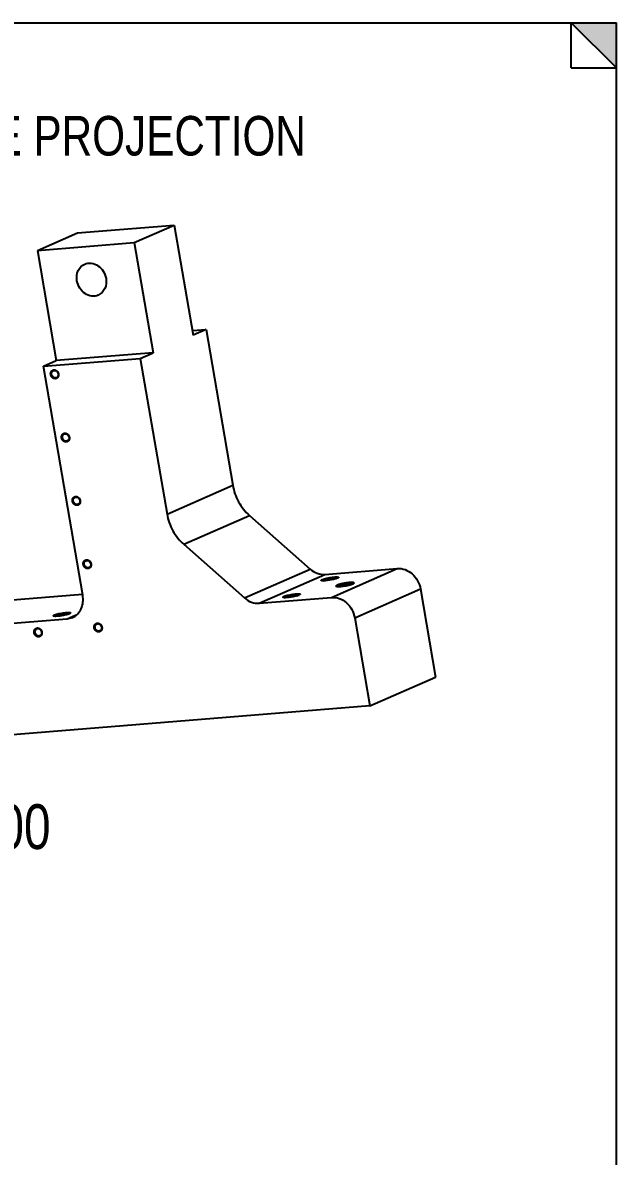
# Model space of a CAD drawing. Header units: inches. Extents: x 0.1 to 16.4, y 0 to 11.6.
# Drawn here: x 14.347 to 16.417, y 7.624 to 11.575 of the extents above; entities that cross this region are included whole.
import ezdxf

# ---------------------------------------------------------------- set-up
doc = ezdxf.new("R2010")
doc.units = ezdxf.units.IN
doc.header["$LTSCALE"] = 0.909449
doc.header["$MEASUREMENT"] = 0
doc.linetypes.add('HIDDEN', pattern=[0.2, 0.1, -0.1])
doc.layers.get('0').update_dxf_attribs({"linetype": 'CONTINUOUS'})
doc.layers.add('DEFAULT_2', color=8, linetype='HIDDEN')
doc.styles.get("Standard").update_dxf_attribs({"font": 'txt', "width": 0.8})

msp = doc.modelspace()

# ---------------------------------------------------------------- hatches: boundary and pattern name
at = {"linetype": 'CONTINUOUS'}
h = msp.add_hatch(color=2, dxfattribs=at)
edge = h.paths.add_edge_path()
edge.add_line((16.4173, 11.4173), (16.4173, 11.5748))
edge.add_line((16.2598, 11.5748), (16.4173, 11.4173))
edge.add_line((16.2598, 11.5748), (16.4173, 11.5748))

# ---------------------------------------------------------------- linework, layer by layer
at = {"color": 7, "linetype": 'CONTINUOUS'}
for p, q in [((0.4331, 11.5748), (16.2598, 11.5748)), ((16.2598, 11.5748), (16.4173, 11.5748)), ((16.2598, 11.5748), (16.4173, 11.4173)), ((16.2598, 11.4173), (16.2598, 11.5748)), ((16.4173, 11.4173), (16.4173, 11.5748)), ((16.2598, 11.4173), (16.4173, 11.4173)), ((16.4173, 0.4331), (16.4173, 11.4173)), ((14.5377, 10.8421), (14.8755, 10.8695)), ((14.736, 10.8083), (14.8755, 10.8695)), ((14.8755, 10.8695), (14.9414, 10.4858)), ((14.3982, 10.7809), (14.5377, 10.8421)), ((14.3982, 10.7809), (14.736, 10.8083)), ((14.736, 10.8083), (14.8019, 10.4246)), ((14.3982, 10.7809), (14.4641, 10.3972)), ((14.9387, 10.5017), (14.9863, 10.5055)), ((14.9863, 10.5055), (14.9414, 10.4858)), ((14.9863, 10.5055), (15.0796, 9.9629)), ((14.4192, 10.3775), (14.757, 10.4049)), ((14.4192, 10.3775), (14.4641, 10.3972)), ((14.8019, 10.4246), (14.4641, 10.3972)), ((14.757, 10.4049), (14.8019, 10.4246)), ((14.757, 10.4049), (14.8502, 9.8622)), ((14.5563, 9.5794), (14.4192, 10.3775)), ((14.8502, 9.8622), (15.0796, 9.9629)), ((14.9085, 9.7569), (15.1378, 9.8576)), ((15.1378, 9.8576), (15.3495, 9.6708)), ((14.9085, 9.7569), (15.1201, 9.5702)), ((15.1201, 9.5702), (15.3495, 9.6708)), ((15.1718, 9.5516), (15.4011, 9.6522)), ((15.4011, 9.6522), (15.6535, 9.6727)), ((15.4242, 9.572), (15.6535, 9.6727)), ((15.394, 9.6297), (15.3961, 9.6308)), ((15.4034, 9.63), (15.3961, 9.6297)), ((15.4442, 9.6385), (15.4386, 9.6365)), ((15.4415, 9.6385), (15.4434, 9.6382)), ((15.446, 9.6099), (15.4483, 9.6111)), ((15.492, 9.6192), (15.4967, 9.6189)), ((15.4983, 9.6191), (15.4923, 9.6169)), ((15.4967, 9.6189), (15.4975, 9.6187)), ((15.5021, 9.6215), (15.5017, 9.621)), ((15.5049, 9.5008), (15.7343, 9.6014)), ((15.7343, 9.6014), (15.787, 9.2945)), ((13.8866, 9.5293), (14.5556, 9.5836)), ((15.1718, 9.5516), (15.4242, 9.572)), ((15.2602, 9.571), (15.2623, 9.5721)), ((15.2697, 9.5713), (15.2623, 9.571)), ((15.3105, 9.5798), (15.3048, 9.5778)), ((15.3077, 9.5798), (15.3096, 9.5795)), ((13.6573, 9.4286), (14.5019, 9.4972)), ((14.4595, 9.506), (14.4617, 9.5071)), ((14.469, 9.5063), (14.4616, 9.506)), ((14.5019, 9.4972), (14.5333, 9.511)), ((14.5019, 9.4972), (14.5204, 9.5018)), ((14.5098, 9.5148), (14.5041, 9.5128)), ((14.507, 9.5148), (14.5089, 9.5145)), ((15.5049, 9.5008), (15.5577, 9.1938)), ((15.5577, 9.1938), (15.787, 9.2945)), ((15.5577, 9.1938), (13.3178, 9.012))]:
    msp.add_line(p, q, dxfattribs=at)
for centre, radius, start, end in [((14.4577, 10.3534), 0.00961, 113.6592, 118.9772), ((14.4535, 10.3475), 0.0182, 11.4865, 28.8782), ((14.4544, 10.3477), 0.0172, 9.7505, 11.4089), ((14.4956, 10.1328), 0.00961, 113.6592, 118.9772), ((14.4914, 10.1268), 0.0182, 11.4865, 28.8782), ((14.4923, 10.1271), 0.0172, 9.7505, 11.4089), ((14.5335, 9.9122), 0.00961, 113.6592, 118.9772), ((14.5293, 9.9062), 0.0182, 11.4865, 28.8782), ((14.5302, 9.9064), 0.0172, 9.7505, 11.4089), ((14.5714, 9.6915), 0.00961, 113.6592, 118.9772), ((14.5672, 9.6856), 0.0182, 11.4865, 28.8782), ((14.5681, 9.6858), 0.0172, 9.7505, 11.4089), ((15.432, 9.667), 0.031, 293.2842, 293.691), ((15.2982, 9.6083), 0.031, 293.2842, 293.691), ((14.4975, 9.5433), 0.031, 293.2842, 293.691), ((14.3998, 9.4539), 0.00961, 113.6592, 118.9772), ((14.3957, 9.448), 0.0182, 11.4865, 28.8782), ((14.3966, 9.4482), 0.0172, 9.7505, 11.4089), ((14.6093, 9.4709), 0.00961, 113.6592, 118.9772), ((14.6051, 9.465), 0.0182, 11.4865, 28.8782), ((14.606, 9.4652), 0.0172, 9.7505, 11.4089)]:
    msp.add_arc(centre, radius, start, end, dxfattribs=at)
for points, knots in [([(14.5362, 10.6754), (14.5342, 10.687), (14.5361, 10.7112), (14.5533, 10.7292), (14.5631, 10.7335)], [0, 0, 0, 0, 0.524464, 1, 1, 1, 1]), ([(14.5631, 10.7335), (14.5702, 10.7367), (14.587, 10.7389), (14.6109, 10.7292), (14.6294, 10.7097), (14.636, 10.6925), (14.6375, 10.6836)], [0, 0, 0, 0, 0.228617, 0.472408, 0.733212, 1, 1, 1, 1]), ([(14.6106, 10.6254), (14.6035, 10.6223), (14.5867, 10.62), (14.5628, 10.6298), (14.5444, 10.6492), (14.5377, 10.6664), (14.5362, 10.6754)], [0, 0, 0, 0, 0.228617, 0.472408, 0.733212, 1, 1, 1, 1]), ([(14.6375, 10.6836), (14.6396, 10.6719), (14.6377, 10.6478), (14.6204, 10.6297), (14.6106, 10.6254)], [0, 0, 0, 0, 0.524464, 1, 1, 1, 1]), ([(14.4451, 10.3485), (14.4444, 10.3521), (14.4454, 10.3599), (14.4523, 10.3642), (14.4557, 10.3645)], [0, 0, 0, 0, 0.526019, 1, 1, 1, 1]), ([(14.4477, 10.3541), (14.4479, 10.3549), (14.4487, 10.358), (14.451, 10.3607), (14.453, 10.3618)], [0, 0, 0, 0, 0.264899, 1, 1, 1, 1]), ([(14.457, 10.363), (14.4593, 10.3632), (14.4643, 10.3618), (14.4677, 10.358), (14.4689, 10.3558)], [0, 0, 0, 0, 0.478152, 1, 1, 1, 1]), ([(14.4694, 10.3397), (14.468, 10.3376), (14.4636, 10.3341), (14.4521, 10.3347), (14.446, 10.3429), (14.4451, 10.3485)], [0, 0, 0, 0, 0.236458, 0.477314, 1, 1, 1, 1]), ([(14.4614, 10.3369), (14.4591, 10.3367), (14.4541, 10.3381), (14.4507, 10.3419), (14.4494, 10.3441)], [0, 0, 0, 0, 0.478152, 1, 1, 1, 1]), ([(14.483, 10.1278), (14.4823, 10.1315), (14.4833, 10.1393), (14.4902, 10.1436), (14.4936, 10.1439)], [0, 0, 0, 0, 0.526019, 1, 1, 1, 1]), ([(14.5073, 10.1191), (14.5059, 10.117), (14.5015, 10.1135), (14.49, 10.114), (14.4839, 10.1223), (14.483, 10.1278)], [0, 0, 0, 0, 0.236458, 0.477314, 1, 1, 1, 1]), ([(14.4856, 10.1334), (14.4858, 10.1343), (14.4866, 10.1373), (14.4889, 10.14), (14.4909, 10.1412)], [0, 0, 0, 0, 0.264899, 1, 1, 1, 1]), ([(14.4993, 10.1163), (14.497, 10.1161), (14.492, 10.1175), (14.4886, 10.1212), (14.4873, 10.1235)], [0, 0, 0, 0, 0.478152, 1, 1, 1, 1]), ([(14.4949, 10.1424), (14.4972, 10.1426), (14.5022, 10.1412), (14.5056, 10.1374), (14.5068, 10.1352)], [0, 0, 0, 0, 0.478152, 1, 1, 1, 1]), ([(15.0796, 9.9629), (15.083, 9.9427), (15.0968, 9.9035), (15.1226, 9.8709), (15.1378, 9.8576)], [0, 0, 0, 0, 0.502917, 1, 1, 1, 1]), ([(14.5209, 9.9072), (14.5202, 9.9109), (14.5212, 9.9187), (14.5282, 9.923), (14.5315, 9.9232)], [0, 0, 0, 0, 0.526019, 1, 1, 1, 1]), ([(14.5235, 9.9128), (14.5237, 9.9137), (14.5245, 9.9167), (14.5268, 9.9194), (14.5288, 9.9206)], [0, 0, 0, 0, 0.264899, 1, 1, 1, 1]), ([(14.5328, 9.9217), (14.5351, 9.9219), (14.5401, 9.9206), (14.5435, 9.9168), (14.5448, 9.9146)], [0, 0, 0, 0, 0.478152, 1, 1, 1, 1]), ([(14.5452, 9.8985), (14.5438, 9.8963), (14.5394, 9.8929), (14.5279, 9.8934), (14.5218, 9.9017), (14.5209, 9.9072)], [0, 0, 0, 0, 0.236458, 0.477314, 1, 1, 1, 1]), ([(14.5372, 9.8957), (14.5349, 9.8955), (14.5299, 9.8968), (14.5265, 9.9006), (14.5252, 9.9028)], [0, 0, 0, 0, 0.478152, 1, 1, 1, 1]), ([(14.8502, 9.8622), (14.8537, 9.8421), (14.8675, 9.8029), (14.8933, 9.7703), (14.9085, 9.7569)], [0, 0, 0, 0, 0.502917, 1, 1, 1, 1]), ([(14.5588, 9.6866), (14.5581, 9.6902), (14.5591, 9.6981), (14.5661, 9.7024), (14.5694, 9.7026)], [0, 0, 0, 0, 0.526019, 1, 1, 1, 1]), ([(14.5831, 9.6778), (14.5817, 9.6757), (14.5773, 9.6722), (14.5658, 9.6728), (14.5597, 9.6811), (14.5588, 9.6866)], [0, 0, 0, 0, 0.236458, 0.477314, 1, 1, 1, 1]), ([(14.5614, 9.6922), (14.5616, 9.693), (14.5624, 9.6961), (14.5647, 9.6988), (14.5667, 9.6999)], [0, 0, 0, 0, 0.264899, 1, 1, 1, 1]), ([(14.5751, 9.675), (14.5728, 9.6748), (14.5678, 9.6762), (14.5644, 9.68), (14.5631, 9.6822)], [0, 0, 0, 0, 0.478152, 1, 1, 1, 1]), ([(14.5707, 9.7011), (14.573, 9.7013), (14.578, 9.6999), (14.5814, 9.6962), (14.5827, 9.6939)], [0, 0, 0, 0, 0.478152, 1, 1, 1, 1]), ([(15.3495, 9.6708), (15.3567, 9.6644), (15.373, 9.6543), (15.3921, 9.6515), (15.4011, 9.6522)], [0, 0, 0, 0, 0.515804, 1, 1, 1, 1]), ([(15.3921, 9.6344), (15.397, 9.6365), (15.4056, 9.6387), (15.4175, 9.6411), (15.4273, 9.6425), (15.435, 9.6432), (15.4404, 9.6434), (15.4434, 9.6433), (15.4458, 9.643), (15.4474, 9.6426), (15.4485, 9.6419), (15.4483, 9.6412), (15.4481, 9.6409)], [0, 0, 0, 0, 0.274347, 0.450484, 0.626508, 0.782296, 0.846984, 0.900393, 0.941274, 0.969081, 0.985449, 1, 1, 1, 1]), ([(15.4481, 9.6409), (15.4479, 9.6407), (15.4469, 9.6397), (15.4455, 9.6391), (15.4444, 9.6386)], [0, 0, 0, 0, 0.168181, 1, 1, 1, 1]), ([(15.6535, 9.6727), (15.6625, 9.6734), (15.6817, 9.6705), (15.7153, 9.6499), (15.7309, 9.6212), (15.7343, 9.6014)], [0, 0, 0, 0, 0.233467, 0.482116, 1, 1, 1, 1]), ([(15.3886, 9.6307), (15.3884, 9.6309), (15.3879, 9.6315), (15.3887, 9.6326), (15.3901, 9.6334), (15.3913, 9.634), (15.3921, 9.6344)], [0, 0, 0, 0, 0.145296, 0.30947, 0.589796, 1, 1, 1, 1]), ([(15.3909, 9.63), (15.3906, 9.63), (15.3899, 9.6302), (15.3891, 9.6304), (15.3886, 9.6307)], [0, 0, 0, 0, 0.314152, 1, 1, 1, 1]), ([(15.3961, 9.6297), (15.3956, 9.6297), (15.3938, 9.6297), (15.3921, 9.6298), (15.3909, 9.63)], [0, 0, 0, 0, 0.292989, 1, 1, 1, 1]), ([(15.3961, 9.6308), (15.3992, 9.6321), (15.4067, 9.6343), (15.4186, 9.6368), (15.4306, 9.6383), (15.4383, 9.6388), (15.4415, 9.6385)], [0, 0, 0, 0, 0.216018, 0.504684, 0.790841, 1, 1, 1, 1]), ([(15.4386, 9.6365), (15.436, 9.6357), (15.4244, 9.6327), (15.4126, 9.6307), (15.4034, 9.63)], [0, 0, 0, 0, 0.227218, 1, 1, 1, 1]), ([(15.4407, 9.6109), (15.4405, 9.6111), (15.44, 9.6118), (15.4406, 9.6125), (15.4409, 9.6127)], [0, 0, 0, 0, 0.445922, 1, 1, 1, 1]), ([(15.443, 9.6102), (15.4428, 9.6102), (15.442, 9.6104), (15.4412, 9.6106), (15.4407, 9.6109)], [0, 0, 0, 0, 0.314134, 1, 1, 1, 1]), ([(15.4409, 9.6127), (15.441, 9.6129), (15.4421, 9.6137), (15.4433, 9.6143), (15.4443, 9.6147)], [0, 0, 0, 0, 0.188429, 1, 1, 1, 1]), ([(15.4484, 9.6098), (15.4479, 9.6098), (15.4461, 9.6098), (15.4443, 9.61), (15.443, 9.6102)], [0, 0, 0, 0, 0.292999, 1, 1, 1, 1]), ([(15.4443, 9.6147), (15.4517, 9.6179), (15.4685, 9.6214), (15.4853, 9.6239), (15.4942, 9.6239)], [0, 0, 0, 0, 0.478171, 1, 1, 1, 1]), ([(15.4483, 9.6111), (15.4548, 9.614), (15.4695, 9.617), (15.4842, 9.6192), (15.492, 9.6192)], [0, 0, 0, 0, 0.47817, 1, 1, 1, 1]), ([(15.4923, 9.6169), (15.485, 9.6146), (15.4704, 9.6117), (15.4556, 9.6098), (15.4484, 9.6098)], [0, 0, 0, 0, 0.513964, 1, 1, 1, 1]), ([(15.4942, 9.6239), (15.4947, 9.6239), (15.4965, 9.6239), (15.4983, 9.6238), (15.4995, 9.6236)], [0, 0, 0, 0, 0.292999, 1, 1, 1, 1]), ([(15.5017, 9.621), (15.5015, 9.6209), (15.5005, 9.6201), (15.4993, 9.6195), (15.4983, 9.6191)], [0, 0, 0, 0, 0.188429, 1, 1, 1, 1]), ([(15.4995, 9.6236), (15.5004, 9.6235), (15.502, 9.6235), (15.5024, 9.6218), (15.5021, 9.6215)], [0, 0, 0, 0, 0.665714, 1, 1, 1, 1]), ([(14.5204, 9.5018), (14.5269, 9.5047), (14.5392, 9.5132), (14.5566, 9.5388), (14.559, 9.5638), (14.5563, 9.5794)], [0, 0, 0, 0, 0.235623, 0.479701, 1, 1, 1, 1]), ([(15.1201, 9.5702), (15.1274, 9.5638), (15.1437, 9.5537), (15.1628, 9.5508), (15.1718, 9.5516)], [0, 0, 0, 0, 0.515804, 1, 1, 1, 1]), ([(15.2549, 9.572), (15.2546, 9.5722), (15.2542, 9.5728), (15.255, 9.5739), (15.2563, 9.5747), (15.2576, 9.5753), (15.2583, 9.5757)], [0, 0, 0, 0, 0.145296, 0.30947, 0.589796, 1, 1, 1, 1]), ([(15.2571, 9.5713), (15.2569, 9.5713), (15.2561, 9.5715), (15.2553, 9.5717), (15.2549, 9.572)], [0, 0, 0, 0, 0.314152, 1, 1, 1, 1]), ([(15.2623, 9.571), (15.2618, 9.571), (15.2601, 9.571), (15.2583, 9.5711), (15.2571, 9.5713)], [0, 0, 0, 0, 0.292989, 1, 1, 1, 1]), ([(15.2583, 9.5757), (15.2632, 9.5778), (15.2718, 9.58), (15.2837, 9.5824), (15.2935, 9.5838), (15.3012, 9.5845), (15.3066, 9.5847), (15.3097, 9.5846), (15.3121, 9.5843), (15.3136, 9.5839), (15.3147, 9.5832), (15.3145, 9.5825), (15.3143, 9.5822)], [0, 0, 0, 0, 0.274347, 0.450484, 0.626508, 0.782296, 0.846984, 0.900393, 0.941274, 0.969081, 0.985449, 1, 1, 1, 1]), ([(15.2623, 9.5721), (15.2654, 9.5734), (15.2729, 9.5756), (15.2848, 9.5781), (15.2968, 9.5796), (15.3045, 9.5801), (15.3077, 9.5798)], [0, 0, 0, 0, 0.216018, 0.504684, 0.790841, 1, 1, 1, 1]), ([(15.3048, 9.5778), (15.3022, 9.577), (15.2907, 9.574), (15.2788, 9.572), (15.2697, 9.5713)], [0, 0, 0, 0, 0.227218, 1, 1, 1, 1]), ([(15.3143, 9.5822), (15.3142, 9.582), (15.3131, 9.581), (15.3118, 9.5804), (15.3107, 9.5799)], [0, 0, 0, 0, 0.168181, 1, 1, 1, 1]), ([(15.4242, 9.572), (15.4332, 9.5728), (15.4524, 9.5699), (15.4859, 9.5493), (15.5016, 9.5206), (15.5049, 9.5008)], [0, 0, 0, 0, 0.233467, 0.482116, 1, 1, 1, 1]), ([(14.4542, 9.507), (14.454, 9.5072), (14.4535, 9.5078), (14.4543, 9.5089), (14.4556, 9.5097), (14.4569, 9.5104), (14.4576, 9.5107)], [0, 0, 0, 0, 0.145296, 0.30947, 0.589796, 1, 1, 1, 1]), ([(14.4564, 9.5063), (14.4562, 9.5063), (14.4554, 9.5065), (14.4546, 9.5067), (14.4542, 9.507)], [0, 0, 0, 0, 0.314152, 1, 1, 1, 1]), ([(14.4616, 9.506), (14.4611, 9.506), (14.4594, 9.506), (14.4576, 9.5061), (14.4564, 9.5063)], [0, 0, 0, 0, 0.292989, 1, 1, 1, 1]), ([(14.4576, 9.5107), (14.4625, 9.5128), (14.4711, 9.515), (14.4831, 9.5174), (14.4929, 9.5188), (14.5006, 9.5195), (14.5059, 9.5197), (14.509, 9.5196), (14.5114, 9.5193), (14.513, 9.5189), (14.514, 9.5182), (14.5138, 9.5175), (14.5136, 9.5172)], [0, 0, 0, 0, 0.274347, 0.450484, 0.626508, 0.782296, 0.846984, 0.900393, 0.941274, 0.969081, 0.985449, 1, 1, 1, 1]), ([(14.4617, 9.5071), (14.4647, 9.5085), (14.4722, 9.5106), (14.4842, 9.5131), (14.4961, 9.5147), (14.5038, 9.5151), (14.507, 9.5148)], [0, 0, 0, 0, 0.216018, 0.504684, 0.790841, 1, 1, 1, 1]), ([(14.5041, 9.5128), (14.5015, 9.512), (14.49, 9.509), (14.4782, 9.507), (14.469, 9.5063)], [0, 0, 0, 0, 0.227218, 1, 1, 1, 1]), ([(14.5136, 9.5172), (14.5135, 9.517), (14.5124, 9.516), (14.5111, 9.5154), (14.51, 9.5149)], [0, 0, 0, 0, 0.168181, 1, 1, 1, 1]), ([(14.5967, 9.466), (14.596, 9.4696), (14.597, 9.4774), (14.604, 9.4817), (14.6073, 9.482)], [0, 0, 0, 0, 0.526019, 1, 1, 1, 1]), ([(14.3872, 9.449), (14.3866, 9.4526), (14.3875, 9.4604), (14.3945, 9.4647), (14.3978, 9.465)], [0, 0, 0, 0, 0.526019, 1, 1, 1, 1]), ([(14.4115, 9.4402), (14.4101, 9.4381), (14.4057, 9.4346), (14.3942, 9.4352), (14.3882, 9.4434), (14.3872, 9.449)], [0, 0, 0, 0, 0.236458, 0.477314, 1, 1, 1, 1]), ([(14.3899, 9.4546), (14.39, 9.4554), (14.3909, 9.4585), (14.3931, 9.4612), (14.3952, 9.4623)], [0, 0, 0, 0, 0.264899, 1, 1, 1, 1]), ([(14.4036, 9.4374), (14.4013, 9.4372), (14.3962, 9.4386), (14.3928, 9.4424), (14.3916, 9.4446)], [0, 0, 0, 0, 0.478152, 1, 1, 1, 1]), ([(14.3991, 9.4635), (14.4014, 9.4637), (14.4064, 9.4623), (14.4099, 9.4585), (14.4111, 9.4563)], [0, 0, 0, 0, 0.478152, 1, 1, 1, 1]), ([(14.621, 9.4572), (14.6196, 9.4551), (14.6152, 9.4516), (14.6037, 9.4522), (14.5976, 9.4604), (14.5967, 9.466)], [0, 0, 0, 0, 0.236458, 0.477314, 1, 1, 1, 1]), ([(14.5993, 9.4716), (14.5995, 9.4724), (14.6003, 9.4755), (14.6026, 9.4782), (14.6046, 9.4793)], [0, 0, 0, 0, 0.264899, 1, 1, 1, 1]), ([(14.613, 9.4544), (14.6107, 9.4542), (14.6057, 9.4556), (14.6023, 9.4594), (14.601, 9.4616)], [0, 0, 0, 0, 0.478152, 1, 1, 1, 1]), ([(14.6086, 9.4805), (14.6109, 9.4807), (14.6159, 9.4793), (14.6193, 9.4755), (14.6206, 9.4733)], [0, 0, 0, 0, 0.478152, 1, 1, 1, 1])]:
    msp.add_open_spline(points, degree=3, knots=knots, dxfattribs=at)
for points in [[(14.4477, 10.349), (14.4474, 10.3507), (14.4474, 10.3524), (14.4477, 10.3541)], [(14.4538, 10.3622), (14.4548, 10.3626), (14.4559, 10.3629), (14.457, 10.363)], [(14.4557, 10.3645), (14.4574, 10.3646), (14.4592, 10.3644), (14.4609, 10.3638)], [(14.4609, 10.3638), (14.4645, 10.3625), (14.4676, 10.3596), (14.4694, 10.3562)], [(14.4689, 10.3558), (14.4698, 10.3543), (14.4704, 10.3526), (14.4707, 10.3509)], [(14.4707, 10.3509), (14.471, 10.3492), (14.471, 10.3475), (14.4707, 10.3458)], [(14.4494, 10.3441), (14.4486, 10.3456), (14.448, 10.3473), (14.4477, 10.349)], [(14.4646, 10.3377), (14.4636, 10.3373), (14.4625, 10.337), (14.4614, 10.3369)], [(14.4689, 10.3414), (14.4679, 10.3398), (14.4663, 10.3384), (14.4646, 10.3377)], [(14.4707, 10.3458), (14.4704, 10.3442), (14.4698, 10.3427), (14.4689, 10.3414)], [(14.4714, 10.3448), (14.4711, 10.343), (14.4704, 10.3412), (14.4694, 10.3397)], [(14.4714, 10.3506), (14.4717, 10.3487), (14.4717, 10.3467), (14.4714, 10.3448)], [(14.4856, 10.1284), (14.4853, 10.1301), (14.4853, 10.1318), (14.4856, 10.1334)], [(14.4873, 10.1235), (14.4865, 10.125), (14.4859, 10.1267), (14.4856, 10.1284)], [(14.4917, 10.1416), (14.4927, 10.142), (14.4938, 10.1423), (14.4949, 10.1424)], [(14.4936, 10.1439), (14.4953, 10.144), (14.4971, 10.1437), (14.4988, 10.1431)], [(14.4988, 10.1431), (14.5024, 10.1419), (14.5055, 10.1389), (14.5073, 10.1356)], [(14.5025, 10.1171), (14.5015, 10.1166), (14.5004, 10.1164), (14.4993, 10.1163)], [(14.5068, 10.1208), (14.5058, 10.1192), (14.5042, 10.1178), (14.5025, 10.1171)], [(14.5068, 10.1352), (14.5077, 10.1337), (14.5083, 10.132), (14.5086, 10.1303)], [(14.5086, 10.1252), (14.5083, 10.1236), (14.5077, 10.1221), (14.5068, 10.1208)], [(14.5093, 10.1242), (14.509, 10.1224), (14.5083, 10.1206), (14.5073, 10.1191)], [(14.5086, 10.1303), (14.5089, 10.1286), (14.5089, 10.1268), (14.5086, 10.1252)], [(14.5093, 10.13), (14.5096, 10.1281), (14.5097, 10.1261), (14.5093, 10.1242)], [(14.5296, 9.921), (14.5306, 9.9214), (14.5317, 9.9217), (14.5328, 9.9217)], [(14.5315, 9.9232), (14.5332, 9.9234), (14.535, 9.9231), (14.5367, 9.9225)], [(14.5367, 9.9225), (14.5403, 9.9212), (14.5434, 9.9183), (14.5452, 9.915)], [(14.5235, 9.9078), (14.5232, 9.9094), (14.5232, 9.9112), (14.5235, 9.9128)], [(14.5252, 9.9028), (14.5244, 9.9044), (14.5238, 9.9061), (14.5235, 9.9078)], [(14.5404, 9.8964), (14.5394, 9.896), (14.5383, 9.8957), (14.5372, 9.8957)], [(14.5447, 9.9001), (14.5437, 9.8986), (14.5421, 9.8972), (14.5404, 9.8964)], [(14.5465, 9.9046), (14.5462, 9.903), (14.5456, 9.9015), (14.5447, 9.9001)], [(14.5448, 9.9146), (14.5456, 9.913), (14.5462, 9.9113), (14.5465, 9.9096)], [(14.5472, 9.9035), (14.5469, 9.9018), (14.5462, 9.9), (14.5452, 9.8985)], [(14.5465, 9.9096), (14.5468, 9.908), (14.5468, 9.9062), (14.5465, 9.9046)], [(14.5472, 9.9094), (14.5475, 9.9074), (14.5476, 9.9054), (14.5472, 9.9035)], [(14.5614, 9.6871), (14.5611, 9.6888), (14.5611, 9.6906), (14.5614, 9.6922)], [(14.5631, 9.6822), (14.5623, 9.6838), (14.5617, 9.6854), (14.5614, 9.6871)], [(14.5675, 9.7003), (14.5685, 9.7008), (14.5696, 9.701), (14.5707, 9.7011)], [(14.5694, 9.7026), (14.5711, 9.7028), (14.5729, 9.7025), (14.5746, 9.7019)], [(14.5746, 9.7019), (14.5782, 9.7006), (14.5813, 9.6977), (14.5831, 9.6944)], [(14.5826, 9.6795), (14.5816, 9.6779), (14.58, 9.6766), (14.5783, 9.6758)], [(14.5844, 9.684), (14.5841, 9.6824), (14.5835, 9.6808), (14.5826, 9.6795)], [(14.5827, 9.6939), (14.5835, 9.6924), (14.5841, 9.6907), (14.5844, 9.689)], [(14.5851, 9.6829), (14.5848, 9.6811), (14.5841, 9.6794), (14.5831, 9.6778)], [(14.5844, 9.689), (14.5847, 9.6874), (14.5847, 9.6856), (14.5844, 9.684)], [(14.5851, 9.6887), (14.5854, 9.6868), (14.5855, 9.6848), (14.5851, 9.6829)], [(14.5783, 9.6758), (14.5773, 9.6754), (14.5762, 9.6751), (14.5751, 9.675)], [(14.6073, 9.482), (14.609, 9.4821), (14.6109, 9.4819), (14.6125, 9.4813)], [(14.3899, 9.4495), (14.3896, 9.4512), (14.3896, 9.4529), (14.3899, 9.4546)], [(14.3916, 9.4446), (14.3907, 9.4461), (14.3901, 9.4478), (14.3899, 9.4495)], [(14.396, 9.4627), (14.3969, 9.4631), (14.398, 9.4634), (14.3991, 9.4635)], [(14.3978, 9.465), (14.3996, 9.4651), (14.4014, 9.4649), (14.403, 9.4643)], [(14.403, 9.4643), (14.4066, 9.463), (14.4097, 9.4601), (14.4116, 9.4568)], [(14.4128, 9.4463), (14.4125, 9.4448), (14.4119, 9.4432), (14.411, 9.4419)], [(14.4111, 9.4563), (14.4119, 9.4548), (14.4125, 9.4531), (14.4128, 9.4514)], [(14.4135, 9.4453), (14.4132, 9.4435), (14.4125, 9.4417), (14.4115, 9.4402)], [(14.4128, 9.4514), (14.4131, 9.4497), (14.4131, 9.448), (14.4128, 9.4463)], [(14.4136, 9.4511), (14.4139, 9.4492), (14.4139, 9.4472), (14.4135, 9.4453)], [(14.5993, 9.4665), (14.599, 9.4682), (14.599, 9.4699), (14.5993, 9.4716)], [(14.601, 9.4616), (14.6002, 9.4631), (14.5996, 9.4648), (14.5993, 9.4665)], [(14.6054, 9.4797), (14.6064, 9.4802), (14.6075, 9.4804), (14.6086, 9.4805)], [(14.6125, 9.4813), (14.6161, 9.48), (14.6192, 9.4771), (14.621, 9.4738)], [(14.6162, 9.4552), (14.6152, 9.4548), (14.6141, 9.4545), (14.613, 9.4544)], [(14.6205, 9.4589), (14.6195, 9.4573), (14.6179, 9.456), (14.6162, 9.4552)], [(14.6223, 9.4633), (14.622, 9.4618), (14.6214, 9.4602), (14.6205, 9.4589)], [(14.6206, 9.4733), (14.6214, 9.4718), (14.622, 9.4701), (14.6223, 9.4684)], [(14.623, 9.4623), (14.6227, 9.4605), (14.622, 9.4587), (14.621, 9.4572)], [(14.6223, 9.4684), (14.6226, 9.4667), (14.6226, 9.465), (14.6223, 9.4633)], [(14.623, 9.4681), (14.6233, 9.4662), (14.6234, 9.4642), (14.623, 9.4623)], [(14.4067, 9.4382), (14.4057, 9.4378), (14.4047, 9.4375), (14.4036, 9.4374)], [(14.411, 9.4419), (14.41, 9.4403), (14.4085, 9.439), (14.4067, 9.4382)]]:
    msp.add_open_spline(points, degree=3, dxfattribs=at)
at = {"layer": 'DEFAULT_2', "color": 8, "linetype": 'HIDDEN'}
for p, q in [((15.4407, 9.6109), (15.4431, 9.6102)), ((15.4484, 9.6098), (15.456, 9.6102)), ((15.456, 9.6102), (15.4651, 9.6112)), ((15.4651, 9.6112), (15.4749, 9.6127)), ((15.4749, 9.6127), (15.4842, 9.6147)), ((15.4842, 9.6147), (15.4923, 9.6169)), ((15.4923, 9.6169), (15.4983, 9.6191)), ((15.5018, 9.6211), (15.5021, 9.6214))]:
    msp.add_line(p, q, dxfattribs=at)
for points in [[(14.4447, 10.3484), (14.4447, 10.3489), (14.4446, 10.3499), (14.4444, 10.3514), (14.4446, 10.3529), (14.4447, 10.3544), (14.4452, 10.3557), (14.4454, 10.3571), (14.4462, 10.3583), (14.4467, 10.3597), (14.4477, 10.3606), (14.4485, 10.3617), (14.4496, 10.3624), (14.4506, 10.3634), (14.4518, 10.3638), (14.4529, 10.3644), (14.4543, 10.3646), (14.4556, 10.365), (14.4569, 10.3648), (14.4583, 10.3649), (14.4596, 10.3644), (14.461, 10.3642), (14.4622, 10.3635), (14.4635, 10.363), (14.4647, 10.362), (14.466, 10.3612), (14.4669, 10.36), (14.4681, 10.359), (14.4688, 10.3577), (14.4698, 10.3565), (14.4703, 10.355), (14.471, 10.3537), (14.4713, 10.3521), (14.4716, 10.3511), (14.4718, 10.3506)], [(14.4718, 10.3506), (14.4718, 10.3501), (14.4719, 10.3491), (14.4721, 10.3476), (14.4718, 10.3462), (14.4718, 10.3447), (14.4713, 10.3433), (14.471, 10.3419), (14.4703, 10.3407), (14.4697, 10.3394), (14.4688, 10.3384), (14.468, 10.3373), (14.4669, 10.3366), (14.4659, 10.3357), (14.4647, 10.3353), (14.4635, 10.3346), (14.4622, 10.3345), (14.4609, 10.3341), (14.4595, 10.3343), (14.4582, 10.3342), (14.4569, 10.3346), (14.4555, 10.3348), (14.4543, 10.3356), (14.4529, 10.336), (14.4518, 10.3371), (14.4505, 10.3378), (14.4495, 10.339), (14.4484, 10.34), (14.4477, 10.3414), (14.4467, 10.3426), (14.4462, 10.344), (14.4454, 10.3454), (14.4451, 10.3469), (14.4449, 10.3479), (14.4447, 10.3484)], [(14.4826, 10.1278), (14.4826, 10.1283), (14.4825, 10.1293), (14.4823, 10.1308), (14.4825, 10.1323), (14.4826, 10.1338), (14.4831, 10.1351), (14.4833, 10.1365), (14.4841, 10.1377), (14.4846, 10.139), (14.4856, 10.14), (14.4864, 10.1411), (14.4875, 10.1418), (14.4885, 10.1427), (14.4897, 10.1431), (14.4908, 10.1438), (14.4922, 10.1439), (14.4935, 10.1443), (14.4948, 10.1442), (14.4962, 10.1443), (14.4975, 10.1438), (14.4989, 10.1436), (14.5001, 10.1429), (14.5014, 10.1424), (14.5026, 10.1414), (14.5039, 10.1406), (14.5048, 10.1394), (14.506, 10.1384), (14.5067, 10.1371), (14.5077, 10.1359), (14.5082, 10.1344), (14.5089, 10.133), (14.5092, 10.1315), (14.5095, 10.1305), (14.5097, 10.13)], [(14.5097, 10.13), (14.5097, 10.1295), (14.5098, 10.1285), (14.51, 10.127), (14.5097, 10.1255), (14.5097, 10.124), (14.5092, 10.1227), (14.5089, 10.1213), (14.5082, 10.1201), (14.5076, 10.1188), (14.5067, 10.1178), (14.5059, 10.1167), (14.5048, 10.116), (14.5038, 10.1151), (14.5026, 10.1147), (14.5014, 10.114), (14.5001, 10.1139), (14.4988, 10.1135), (14.4974, 10.1136), (14.4961, 10.1135), (14.4948, 10.114), (14.4934, 10.1142), (14.4922, 10.1149), (14.4908, 10.1154), (14.4897, 10.1164), (14.4884, 10.1172), (14.4874, 10.1184), (14.4863, 10.1194), (14.4856, 10.1207), (14.4846, 10.1219), (14.4841, 10.1234), (14.4833, 10.1248), (14.483, 10.1263), (14.4828, 10.1273), (14.4826, 10.1278)], [(14.5205, 9.9072), (14.5205, 9.9077), (14.5204, 9.9087), (14.5202, 9.9102), (14.5204, 9.9116), (14.5205, 9.9131), (14.521, 9.9145), (14.5212, 9.9159), (14.522, 9.9171), (14.5225, 9.9184), (14.5235, 9.9194), (14.5243, 9.9205), (14.5254, 9.9212), (14.5264, 9.9221), (14.5276, 9.9225), (14.5287, 9.9232), (14.5301, 9.9233), (14.5314, 9.9237), (14.5327, 9.9235), (14.5341, 9.9236), (14.5354, 9.9232), (14.5368, 9.923), (14.538, 9.9222), (14.5393, 9.9218), (14.5405, 9.9208), (14.5418, 9.92), (14.5427, 9.9188), (14.5439, 9.9178), (14.5446, 9.9164), (14.5456, 9.9152), (14.5461, 9.9138), (14.5468, 9.9124), (14.5471, 9.9109), (14.5474, 9.9099), (14.5476, 9.9094)], [(14.5476, 9.9094), (14.5476, 9.9089), (14.5477, 9.9079), (14.5479, 9.9064), (14.5476, 9.9049), (14.5476, 9.9034), (14.5471, 9.9021), (14.5468, 9.9007), (14.5461, 9.8995), (14.5455, 9.8981), (14.5446, 9.8972), (14.5438, 9.8961), (14.5427, 9.8954), (14.5417, 9.8944), (14.5405, 9.894), (14.5393, 9.8934), (14.538, 9.8932), (14.5367, 9.8928), (14.5353, 9.893), (14.534, 9.8929), (14.5327, 9.8934), (14.5313, 9.8936), (14.5301, 9.8943), (14.5287, 9.8948), (14.5276, 9.8958), (14.5263, 9.8966), (14.5253, 9.8978), (14.5242, 9.8988), (14.5235, 9.9001), (14.5225, 9.9013), (14.522, 9.9028), (14.5212, 9.9041), (14.5209, 9.9057), (14.5207, 9.9067), (14.5205, 9.9072)], [(14.5584, 9.6866), (14.5584, 9.6871), (14.5583, 9.6881), (14.5581, 9.6896), (14.5583, 9.691), (14.5584, 9.6925), (14.5589, 9.6939), (14.5591, 9.6953), (14.5599, 9.6965), (14.5605, 9.6978), (14.5614, 9.6987), (14.5622, 9.6999), (14.5633, 9.7006), (14.5643, 9.7015), (14.5655, 9.7019), (14.5666, 9.7026), (14.568, 9.7027), (14.5693, 9.7031), (14.5706, 9.7029), (14.572, 9.703), (14.5733, 9.7026), (14.5747, 9.7024), (14.5759, 9.7016), (14.5773, 9.7011), (14.5784, 9.7001), (14.5797, 9.6994), (14.5806, 9.6982), (14.5818, 9.6972), (14.5825, 9.6958), (14.5835, 9.6946), (14.584, 9.6932), (14.5847, 9.6918), (14.585, 9.6903), (14.5853, 9.6893), (14.5855, 9.6888)], [(14.5855, 9.6888), (14.5855, 9.6883), (14.5856, 9.6873), (14.5858, 9.6857), (14.5855, 9.6843), (14.5855, 9.6828), (14.585, 9.6815), (14.5847, 9.68), (14.584, 9.6789), (14.5834, 9.6775), (14.5825, 9.6766), (14.5817, 9.6754), (14.5806, 9.6748), (14.5796, 9.6738), (14.5784, 9.6734), (14.5772, 9.6727), (14.5759, 9.6726), (14.5746, 9.6722), (14.5732, 9.6724), (14.5719, 9.6723), (14.5706, 9.6728), (14.5692, 9.673), (14.568, 9.6737), (14.5666, 9.6742), (14.5655, 9.6752), (14.5642, 9.676), (14.5632, 9.6772), (14.5621, 9.6782), (14.5614, 9.6795), (14.5604, 9.6807), (14.5599, 9.6822), (14.5591, 9.6835), (14.5588, 9.6851), (14.5586, 9.6861), (14.5584, 9.6866)], [(15.4443, 9.6147), (15.4427, 9.6139), (15.4399, 9.6124), (15.4403, 9.6114), (15.4407, 9.6109)], [(15.4431, 9.6102), (15.4437, 9.6101), (15.4452, 9.6099), (15.4473, 9.6098), (15.4484, 9.6098)], [(15.4983, 9.6191), (15.4991, 9.6194), (15.5005, 9.6201), (15.5014, 9.6208), (15.5018, 9.6211)], [(14.5963, 9.4659), (14.5963, 9.4664), (14.5962, 9.4674), (14.596, 9.469), (14.5963, 9.4704), (14.5963, 9.4719), (14.5968, 9.4732), (14.597, 9.4747), (14.5978, 9.4758), (14.5984, 9.4772), (14.5993, 9.4781), (14.6001, 9.4793), (14.6012, 9.4799), (14.6022, 9.4809), (14.6034, 9.4813), (14.6045, 9.482), (14.6059, 9.4821), (14.6072, 9.4825), (14.6085, 9.4823), (14.6099, 9.4824), (14.6112, 9.4819), (14.6126, 9.4817), (14.6138, 9.481), (14.6152, 9.4805), (14.6163, 9.4795), (14.6176, 9.4787), (14.6185, 9.4775), (14.6197, 9.4766), (14.6204, 9.4752), (14.6214, 9.474), (14.6219, 9.4725), (14.6226, 9.4712), (14.6229, 9.4696), (14.6232, 9.4686), (14.6234, 9.4681)], [(14.3869, 9.4489), (14.3868, 9.4494), (14.3868, 9.4504), (14.3865, 9.452), (14.3868, 9.4534), (14.3868, 9.4549), (14.3873, 9.4562), (14.3876, 9.4577), (14.3884, 9.4588), (14.3889, 9.4602), (14.3899, 9.4611), (14.3906, 9.4623), (14.3917, 9.4629), (14.3927, 9.4639), (14.394, 9.4643), (14.3951, 9.465), (14.3964, 9.4651), (14.3977, 9.4655), (14.3991, 9.4653), (14.4004, 9.4654), (14.4018, 9.4649), (14.4031, 9.4647), (14.4044, 9.464), (14.4057, 9.4635), (14.4068, 9.4625), (14.4081, 9.4617), (14.4091, 9.4605), (14.4102, 9.4595), (14.411, 9.4582), (14.4119, 9.457), (14.4124, 9.4555), (14.4132, 9.4542), (14.4135, 9.4526), (14.4138, 9.4516), (14.4139, 9.4511)], [(14.4139, 9.4511), (14.4139, 9.4506), (14.414, 9.4496), (14.4142, 9.4481), (14.414, 9.4467), (14.414, 9.4452), (14.4134, 9.4439), (14.4132, 9.4424), (14.4124, 9.4412), (14.4119, 9.4399), (14.4109, 9.439), (14.4102, 9.4378), (14.409, 9.4371), (14.4081, 9.4362), (14.4068, 9.4358), (14.4057, 9.4351), (14.4043, 9.435), (14.403, 9.4346), (14.4017, 9.4348), (14.4003, 9.4347), (14.399, 9.4351), (14.3977, 9.4353), (14.3964, 9.4361), (14.3951, 9.4366), (14.3939, 9.4376), (14.3926, 9.4383), (14.3917, 9.4395), (14.3906, 9.4405), (14.3898, 9.4419), (14.3888, 9.4431), (14.3883, 9.4445), (14.3876, 9.4459), (14.3873, 9.4474), (14.387, 9.4484), (14.3869, 9.4489)], [(14.6234, 9.4681), (14.6234, 9.4676), (14.6235, 9.4666), (14.6237, 9.4651), (14.6234, 9.4637), (14.6234, 9.4622), (14.6229, 9.4609), (14.6226, 9.4594), (14.6219, 9.4582), (14.6213, 9.4569), (14.6204, 9.456), (14.6196, 9.4548), (14.6185, 9.4541), (14.6175, 9.4532), (14.6163, 9.4528), (14.6151, 9.4521), (14.6138, 9.452), (14.6125, 9.4516), (14.6111, 9.4518), (14.6098, 9.4517), (14.6085, 9.4522), (14.6071, 9.4523), (14.6059, 9.4531), (14.6045, 9.4536), (14.6034, 9.4546), (14.6021, 9.4553), (14.6011, 9.4565), (14.6, 9.4575), (14.5993, 9.4589), (14.5983, 9.4601), (14.5978, 9.4616), (14.597, 9.4629), (14.5967, 9.4644), (14.5965, 9.4654), (14.5963, 9.4659)]]:
    msp.add_open_spline(points, degree=3, dxfattribs=at)
msp.add_open_spline([(15.5021, 9.6214), (15.5021, 9.6216), (15.5022, 9.6219), (15.5022, 9.6222), (15.5023, 9.6224), (15.5021, 9.6225), (15.5019, 9.6227), (15.5016, 9.6229), (15.5014, 9.6231), (15.5007, 9.6233), (15.4999, 9.6235), (15.4992, 9.6237), (15.4982, 9.6237), (15.4972, 9.6238), (15.4961, 9.6239), (15.4943, 9.6239), (15.4928, 9.6239), (15.4916, 9.6239), (15.49, 9.6238), (15.4882, 9.6237), (15.486, 9.6235), (15.4835, 9.6233), (15.4788, 9.6228), (15.4723, 9.6218), (15.4662, 9.6207), (15.4627, 9.62), (15.4603, 9.6194), (15.4577, 9.6189), (15.4555, 9.6183), (15.4536, 9.6178), (15.452, 9.6174), (15.4508, 9.617), (15.4492, 9.6165), (15.4473, 9.6159), (15.4458, 9.6153), (15.4448, 9.6149), (15.4443, 9.6147)], degree=3, knots=[0, 0, 0, 0, 0.03125, 0.0625, 0.070312, 0.078125, 0.09375, 0.125, 0.140625, 0.15625, 0.1875, 0.21875, 0.234375, 0.25, 0.28125, 0.3125, 0.34375, 0.359375, 0.375, 0.40625, 0.4375, 0.46875, 0.5, 0.625, 0.6875, 0.71875, 0.75, 0.78125, 0.8125, 0.84375, 0.859375, 0.875, 0.90625, 0.9375, 0.96875, 1, 1, 1, 1], dxfattribs=at)

# ---------------------------------------------------------------- texts
at = {"color": 2, "linetype": 'CONTINUOUS', "line_spacing_factor": 0.9}
for s, insert, char_height, width, attachment_point in [('THIRD ANGLE PROJECTION', (14.3434, 11.2496), 0.137795, 2.425197, 2), ('SCALE  0.100', (14.4443, 8.8512), 0.15625, 1.5, 3)]:
    msp.add_mtext(s, dxfattribs=dict(at, insert=insert, char_height=char_height, width=width, attachment_point=attachment_point))

doc.saveas('drawing.dxf')
